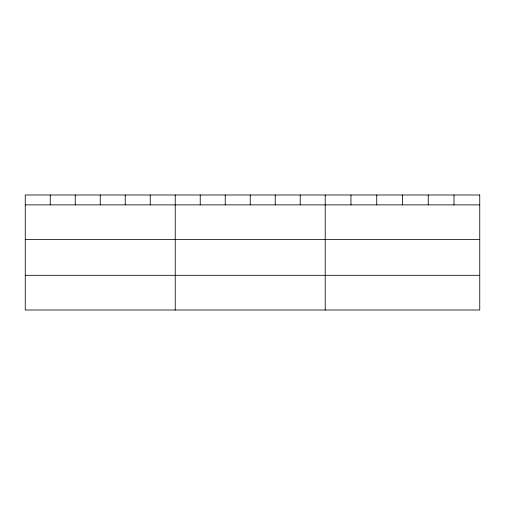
<?xml version="1.0" encoding="UTF-8"?>
<svg xmlns="http://www.w3.org/2000/svg" width="505" height="505" viewBox="0 0 505 505"><rect width="100%" height="100%" fill="white"/><g stroke="black" fill="none" stroke-linecap="round" stroke-linejoin="round"><path stroke-width="0.76" d="M25.25 204.872L479.75 204.872M25.25 239.566L479.75 239.566M25.25 275.313L479.75 275.313M453.995 194.987L453.995 204.872M428.24 194.987L428.24 204.872M402.485 194.987L402.485 204.872M376.73 194.987L376.73 204.872M350.975 194.987L350.975 204.872M325.22 194.987L325.22 310.013M300.223 194.987L300.223 204.872M275.225 194.987L275.225 204.872M250.227 194.987L250.227 204.872M225.23 194.987L225.23 204.872M200.232 194.987L200.232 204.872M175.235 194.987L175.235 310.013M150.237 194.987L150.237 204.872M125.24 194.987L125.24 204.872M100.243 194.987L100.243 204.872M75.245 194.987L75.245 204.872M50.247 194.987L50.247 204.872M479.75 194.987L25.25 194.987L25.25 310.013L479.75 310.013L479.75 194.987"/></g></svg>
